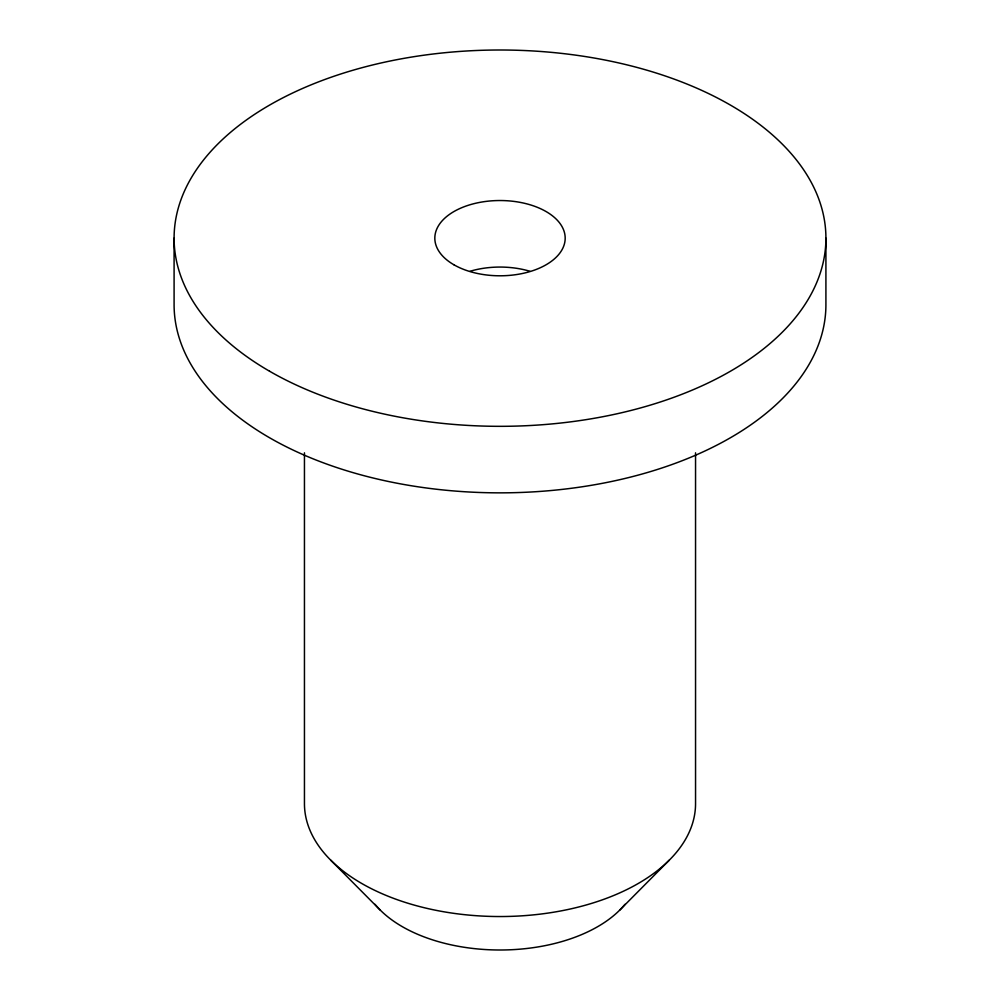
<?xml version="1.0" encoding="UTF-8"?>
<svg xmlns="http://www.w3.org/2000/svg" width="1000" height="1000" viewBox="0 0 1000 1000"><rect width="100%" height="100%" fill="white"/><g stroke="black" fill="none" stroke-linecap="round" stroke-linejoin="round"><path stroke-width="1.5" d="M619.75 910.088L669.35 860.088M330.65 860.088L380.25 910.088M825.913 238.162L825.913 304.688A325.913 188.162 0 0 1 500 492.85A325.913 188.162 0 0 1 174.088 304.688L174.088 238.162M695.55 452.812L695.55 803.637A195.55 112.9 0 0 1 500 916.538A195.55 112.9 0 0 1 304.45 803.637L304.45 452.812M624.987 904.312A138.275 79.825 0 0 1 500 950A138.275 79.825 0 0 1 375.012 904.312M470.112 271.25A65.188 37.638 0 0 1 529.888 271.25M453.913 264.775A65.188 37.638 0 0 0 562.962 247.9A65.188 37.638 0 0 0 483.125 201.812A65.188 37.638 0 0 0 453.913 264.775M269.55 371.213A325.913 188.162 0 0 0 814.812 286.863A325.913 188.162 0 0 0 415.65 56.413A325.913 188.162 0 0 0 269.55 371.213"/></g></svg>
